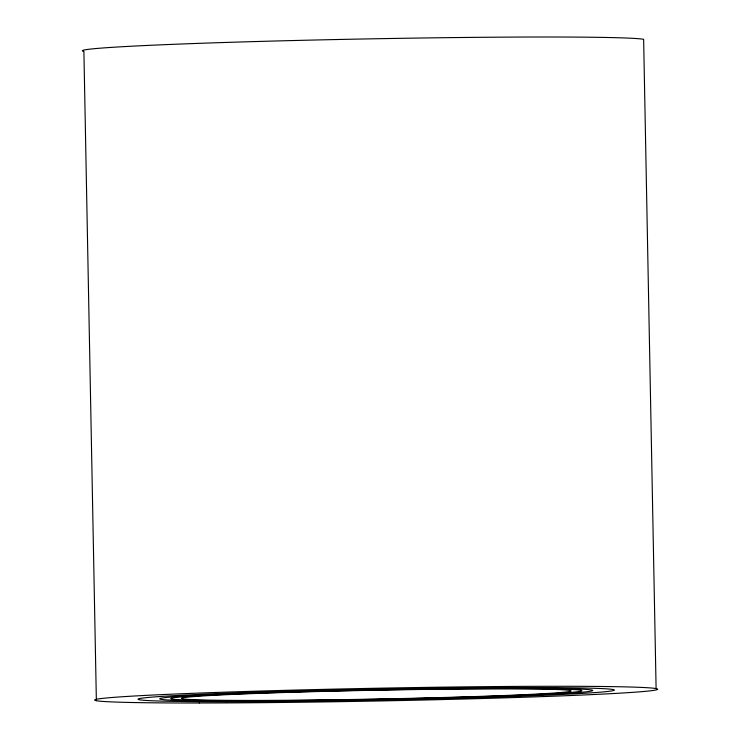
<?xml version="1.0" encoding="UTF-8"?>
<svg xmlns="http://www.w3.org/2000/svg" width="740" height="740" viewBox="0 0 740 740"><rect width="100%" height="100%" fill="white"/><g stroke="black" fill="none" stroke-linecap="round" stroke-linejoin="round"><path stroke-width="1.11" d="M656.102 688.598L643.634 39.322A281.478 6.383 -1.1 0 0 334.23 39.581A281.478 6.383 -1.1 0 0 83.898 51.402L96.367 700.678M246.882 700.752A205.692 4.671 -1.1 0 0 579.374 691.465A205.692 4.671 -1.1 0 0 302.447 691.697A205.692 4.671 -1.1 0 0 246.882 700.752M240.075 701.067A216.524 4.912 -1.1 0 0 590.067 691.299A216.524 4.912 -1.1 0 0 298.562 691.539A216.524 4.912 -1.1 0 0 240.075 701.067M253.691 700.429A194.87 4.422 -1.1 0 0 568.681 691.632A194.87 4.422 -1.1 0 0 306.332 691.854A194.87 4.422 -1.1 0 0 253.691 700.429M199.227 703A281.478 6.383 -1.1 0 0 654.216 690.3A281.478 6.383 -1.1 0 0 275.262 690.614A281.478 6.383 -1.1 0 0 199.227 703M226.459 701.714A238.169 5.402 -1.1 0 0 611.443 690.966A238.169 5.402 -1.1 0 0 290.802 691.234A238.169 5.402 -1.1 0 0 226.459 701.714"/></g></svg>
